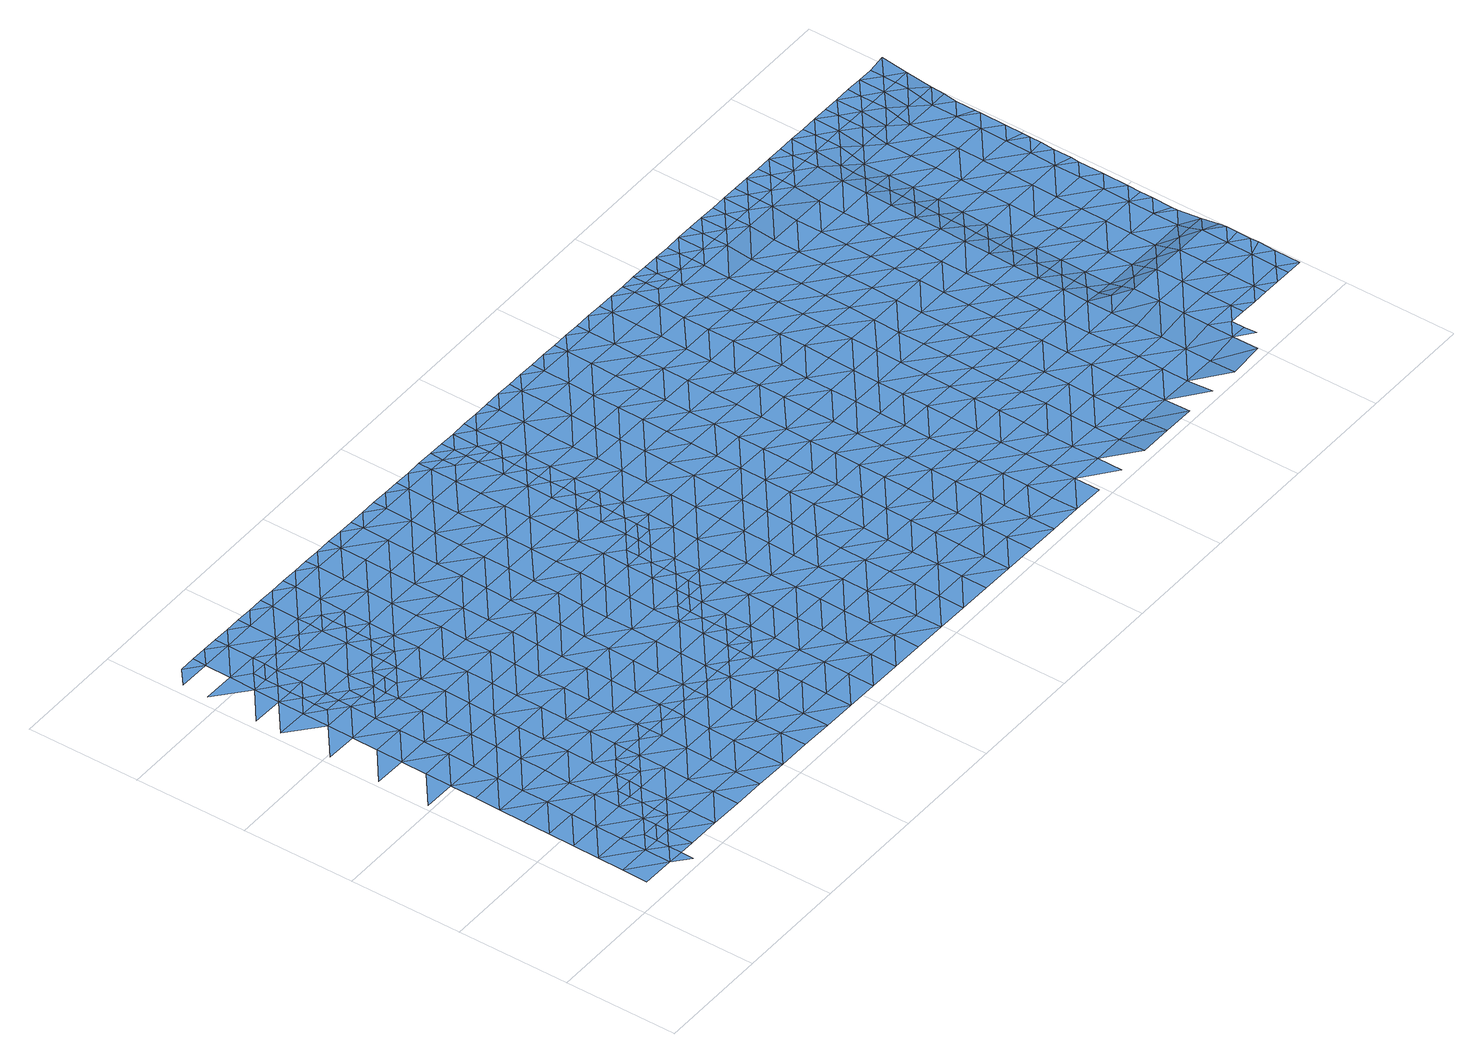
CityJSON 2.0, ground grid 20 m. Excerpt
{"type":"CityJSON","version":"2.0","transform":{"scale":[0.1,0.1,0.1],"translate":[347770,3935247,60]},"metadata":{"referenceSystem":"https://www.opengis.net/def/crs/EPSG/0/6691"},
"CityObjects":{
"waterbody1":{"type":"WaterBody","attributes":{"name":"7","class":"1140","function":"1","WaterBodyRiverFloodingRiskAttribute.description":"4","WaterBodyRiverFloodingRiskAttribute.rankOrg":"3","WaterBodyRiverFloodingRiskAttribute.adminType":"2","WaterBodyRiverFloodingRiskAttribute.scale":"L2"},"geometry":[{"type":"MultiSurface","lod":"1","boundaries":[[[0,1,2]],[[1,3,4]],[[0,3,1]],[[3,5,4]],[[4,6,7]],[[8,9,7]],[[10,3,0]],[[11,10,0]],[[6,4,5]],[[0,12,11]],[[13,14,9]],[[15,5,3]],[[16,15,3]],[[16,3,10]],[[8,13,9]],[[13,17,14]],[[7,6,8]],[[5,18,6]],[[18,5,15]],[[19,20,21]],[[22,23,17]],[[23,20,24]],[[25,18,15]],[[17,13,22]],[[24,17,23]],[[26,27,6]],[[28,29,30]],[[8,27,13]],[[31,21,20]],[[6,18,26]],[[8,6,27]],[[25,32,18]],[[33,22,13]],[[34,31,20]],[[34,20,23]],[[21,31,30]],[[27,33,13]],[[35,36,18]],[[35,18,32]],[[26,18,36]],[[37,28,30]],[[33,38,22]],[[36,39,26]],[[40,41,42]],[[43,27,26]],[[22,44,23]],[[39,43,26]],[[38,44,22]],[[30,31,45]],[[46,42,47]],[[48,33,27]],[[41,28,37]],[[48,27,43]],[[30,45,37]],[[34,23,49]],[[46,47,50]],[[42,51,47]],[[23,44,49]],[[52,41,37]],[[31,34,53]],[[54,50,55]],[[42,41,56]],[[43,57,48]],[[51,58,47]],[[59,44,38]],[[45,31,53]],[[58,60,47]],[[56,41,52]],[[42,56,51]],[[34,49,53]],[[61,37,45]],[[33,48,62]],[[38,33,59]],[[50,47,60]],[[57,63,48]],[[64,55,65]],[[33,62,59]],[[66,67,50]],[[68,45,53]],[[50,60,66]],[[63,69,48]],[[55,50,67]],[[70,51,56]],[[69,71,48]],[[72,73,74]],[[75,65,55]],[[61,45,68]],[[62,48,71]],[[52,37,61]],[[76,55,67]],[[56,52,77]],[[44,59,78]],[[49,44,79]],[[80,70,56]],[[75,55,76]],[[81,72,74]],[[82,59,62]],[[80,56,77]],[[44,78,79]],[[83,68,53]],[[84,52,61]],[[53,49,85]],[[77,52,84]],[[70,80,86]],[[87,65,75]],[[65,88,74]],[[89,82,62]],[[90,81,74]],[[62,71,89]],[[59,82,78]],[[49,79,85]],[[91,61,68]],[[87,88,65]],[[92,77,84]],[[71,93,89]],[[83,53,85]],[[87,75,94]],[[95,79,78]],[[96,92,84]],[[90,74,88]],[[93,97,89]],[[98,95,78]],[[91,68,83]],[[84,61,91]],[[98,78,82]],[[94,99,87]],[[100,90,88]],[[85,79,95]],[[84,101,96]],[[102,88,87]],[[103,89,97]],[[101,84,91]],[[95,104,85]],[[85,105,83]],[[102,87,99]],[[82,89,103]],[[106,98,82]],[[107,91,83]],[[103,106,82]],[[100,88,108]],[[109,110,111]],[[111,96,109]],[[97,112,103]],[[102,113,88]],[[105,85,104]],[[96,101,109]],[[105,107,83]],[[107,101,91]],[[102,99,114]],[[106,115,98]],[[98,116,95]],[[117,110,109]],[[108,88,113]],[[112,118,103]],[[114,119,102]],[[120,109,101]],[[121,117,109]],[[122,108,113]],[[104,95,116]],[[103,123,106]],[[124,120,101]],[[98,115,116]],[[123,103,118]],[[124,101,107]],[[125,113,102]],[[126,102,119]],[[113,127,122]],[[128,115,106]],[[126,125,102]],[[104,116,129]],[[105,104,130]],[[121,109,120]],[[131,126,119]],[[123,118,132]],[[130,104,129]],[[133,106,123]],[[107,134,124]],[[113,125,127]],[[107,105,134]],[[135,121,120]],[[136,121,135]],[[132,137,123]],[[134,105,130]],[[138,136,135]],[[106,133,128]],[[116,139,129]],[[131,140,126]],[[116,115,139]],[[124,141,120]],[[142,138,135]],[[143,138,142]],[[144,127,125]],[[139,115,128]],[[137,145,123]],[[146,143,142]],[[147,130,129]],[[142,148,146]],[[124,134,149]],[[148,140,150]],[[151,126,140]],[[126,152,125]],[[133,123,145]],[[150,146,148]],[[141,124,149]],[[135,120,141]],[[153,129,139]],[[154,134,130]],[[144,125,155]],[[145,137,156]],[[135,157,142]],[[158,159,133]],[[151,140,148]],[[147,154,130]],[[154,149,134]],[[129,153,147]],[[125,152,155]],[[133,145,158]],[[128,133,159]],[[160,135,141]],[[128,161,139]],[[162,148,142]],[[126,151,152]],[[156,163,145]],[[157,135,160]],[[157,162,142]],[[162,151,148]],[[164,155,152]],[[161,128,159]],[[153,139,161]],[[145,165,158]],[[149,154,166]],[[141,149,167]],[[151,168,152]],[[169,164,152]],[[145,163,170]],[[167,149,166]],[[160,141,167]],[[171,170,163]],[[172,157,160]],[[158,173,159]],[[153,161,174]],[[147,153,175]],[[176,151,162]],[[168,169,152]],[[165,145,170]],[[175,153,174]],[[159,173,161]],[[168,151,176]],[[154,177,166]],[[172,160,167]],[[178,162,157]],[[154,147,177]],[[171,179,170]],[[158,165,173]],[[161,180,174]],[[147,175,177]],[[181,157,172]],[[182,176,162]],[[166,183,167]],[[184,169,168]],[[179,185,170]],[[170,186,165]],[[161,173,180]],[[157,181,178]],[[166,177,187]],[[167,188,172]],[[189,184,168]],[[183,166,187]],[[183,188,167]],[[190,185,179]],[[191,174,180]],[[165,192,173]],[[175,174,193]],[[162,178,182]],[[175,194,177]],[[195,189,168]],[[168,176,195]],[[186,170,185]],[[186,192,165]],[[193,174,191]],[[173,192,180]],[[181,172,188]],[[177,194,187]],[[176,182,195]],[[188,196,181]],[[181,197,178]],[[190,198,185]],[[199,191,180]],[[175,193,194]],[[198,200,185]],[[201,182,178]],[[187,202,183]],[[200,203,185]],[[204,189,195]],[[205,199,180]],[[186,185,203]],[[205,180,192]],[[197,181,196]],[[206,193,191]],[[197,201,178]],[[201,195,182]],[[187,194,207]],[[183,208,188]],[[209,210,186]],[[186,210,192]],[[209,186,203]],[[199,206,191]],[[202,187,207]],[[202,208,183]],[[188,208,196]],[[204,195,211]],[[210,212,192]],[[212,213,192]],[[192,213,205]],[[201,214,195]],[[206,215,193]],[[194,193,215]],[[211,195,214]],[[213,216,205]],[[207,194,215]],[[217,218,196]],[[219,201,197]],[[196,208,217]],[[197,196,218]],[[220,211,214]],[[218,219,197]],[[219,214,201]],[[199,205,221]],[[199,222,206]],[[207,215,223]],[[202,207,224]],[[202,225,208]],[[226,220,214]],[[213,227,216]],[[224,207,223]],[[205,216,221]],[[208,225,217]],[[206,228,215]],[[229,226,214]],[[222,228,206]],[[227,230,216]],[[228,223,215]],[[225,202,224]],[[199,221,222]],[[231,230,227]],[[230,232,216]],[[214,219,229]],[[216,232,221]],[[233,224,223]],[[218,217,234]],[[228,233,223]],[[217,225,234]],[[234,235,218]],[[236,226,229]],[[237,238,221]],[[221,238,222]],[[237,221,232]],[[239,229,219]],[[240,228,222]],[[224,241,225]],[[219,218,242]],[[243,236,229]],[[244,240,222]],[[222,238,244]],[[242,218,235]],[[242,239,219]],[[245,224,233]],[[246,234,225]],[[241,246,225]],[[246,235,234]],[[228,247,233]],[[229,239,243]],[[224,245,241]],[[247,228,240]],[[247,248,233]],[[235,249,242]],[[250,243,239]],[[240,251,247]],[[245,252,241]],[[253,239,242]],[[245,233,252]],[[235,246,254]],[[252,233,248]],[[251,255,247]],[[250,239,256]],[[235,254,249]],[[252,257,241]],[[258,248,247]],[[255,251,259]],[[255,258,247]],[[260,254,246]],[[253,242,249]],[[246,241,260]],[[256,239,253]],[[261,262,248]],[[261,248,258]],[[260,241,257]],[[252,248,262]],[[263,256,253]],[[264,265,252]],[[252,265,257]],[[252,262,264]],[[249,254,266]],[[253,249,267]],[[254,260,266]],[[265,268,257]],[[268,269,257]],[[263,253,270]],[[260,257,269]],[[253,267,270]],[[267,249,271]],[[249,266,271]],[[269,272,260]],[[273,263,270]],[[272,274,260]],[[260,274,266]],[[275,267,271]],[[276,271,266]],[[277,276,266]],[[277,266,274]],[[278,275,271]],[[271,276,278]],[[275,278,279]]]}]},
"waterbody2":{"type":"WaterBody","attributes":{"name":"7","class":"1140","function":"1","WaterBodyRiverFloodingRiskAttribute.description":"4","WaterBodyRiverFloodingRiskAttribute.rankOrg":"4","WaterBodyRiverFloodingRiskAttribute.adminType":"2","WaterBodyRiverFloodingRiskAttribute.scale":"L2"},"geometry":[{"type":"MultiSurface","lod":"1","boundaries":[[[280,10,11]],[[25,15,16]],[[281,10,280]],[[16,10,281]],[[25,16,281]],[[32,25,281]],[[281,280,282]],[[281,283,32]],[[283,281,282]],[[35,32,284]],[[32,283,284]],[[36,35,284]],[[285,283,282]],[[284,286,36]],[[57,43,39]],[[39,36,286]],[[287,285,282]],[[283,285,284]],[[57,39,286]],[[285,288,284]],[[284,289,286]],[[286,63,57]],[[290,285,287]],[[286,289,63]],[[284,288,289]],[[291,288,285]],[[290,291,285]],[[69,292,71]],[[69,63,292]],[[63,289,292]],[[291,293,288]],[[93,71,292]],[[293,294,288]],[[289,294,292]],[[289,288,294]],[[97,93,292]],[[295,291,290]],[[292,296,97]],[[297,293,291]],[[296,292,294]],[[298,291,295]],[[112,97,296]],[[297,299,293]],[[291,298,297]],[[294,293,299]],[[294,300,296]],[[118,112,296]],[[301,298,295]],[[302,301,295]],[[298,301,297]],[[294,299,300]],[[118,296,300]],[[297,303,299]],[[301,303,297]],[[132,118,300]],[[300,137,132]],[[302,304,301]],[[299,303,305]],[[300,299,306]],[[307,303,301]],[[306,299,305]],[[137,300,306]],[[301,304,307]],[[156,137,306]],[[303,307,308]],[[305,303,309]],[[305,310,306]],[[309,310,305]],[[304,311,307]],[[156,306,163]],[[303,308,309]],[[310,163,306]],[[312,308,307]],[[313,307,311]],[[314,309,308]],[[171,163,310]],[[312,307,313]],[[314,310,309]],[[310,179,171]],[[314,308,312]],[[315,313,311]],[[316,179,310]],[[314,316,310]],[[317,312,313]],[[315,311,318]],[[315,317,313]],[[190,179,316]],[[314,312,317]],[[319,316,314]],[[317,319,314]],[[198,190,316]],[[318,320,315]],[[321,198,316]],[[319,321,316]],[[320,317,315]],[[320,318,322]],[[323,319,317]],[[321,324,198]],[[200,198,324]],[[203,200,324]],[[323,317,320]],[[325,321,319]],[[209,326,210]],[[326,203,324]],[[209,203,326]],[[327,325,319]],[[327,319,323]],[[326,328,210]],[[322,329,320]],[[212,210,328]],[[212,227,213]],[[330,329,322]],[[227,212,328]],[[324,321,331]],[[323,320,329]],[[331,321,325]],[[331,332,324]],[[332,328,326]],[[333,327,323]],[[326,324,332]],[[334,333,323]],[[334,323,329]],[[227,328,231]],[[327,335,325]],[[336,231,328]],[[332,336,328]],[[325,337,331]],[[329,330,338]],[[335,327,333]],[[335,337,325]],[[331,337,332]],[[336,339,231]],[[230,339,232]],[[230,231,339]],[[334,329,340]],[[341,336,332]],[[329,338,340]],[[337,341,332]],[[237,342,238]],[[342,232,339]],[[237,232,342]],[[343,339,336]],[[334,340,344]],[[333,334,345]],[[251,240,244]],[[244,238,346]],[[238,342,346]],[[334,344,345]],[[335,347,337]],[[343,336,341]],[[338,348,340]],[[335,333,347]],[[251,244,346]],[[349,348,338]],[[347,333,345]],[[340,350,344]],[[339,343,351]],[[342,339,352]],[[342,353,346]],[[259,251,346]],[[348,350,340]],[[341,337,354]],[[344,350,345]],[[339,351,352]],[[337,347,354]],[[353,342,352]],[[345,355,347]],[[341,354,356]],[[343,341,357]],[[259,346,353]],[[357,358,343]],[[359,345,350]],[[341,356,357]],[[349,360,348]],[[351,358,352]],[[351,343,358]],[[361,258,255]],[[362,360,349]],[[361,259,353]],[[255,259,361]],[[354,347,355]],[[345,359,355]],[[348,363,350]],[[364,353,352]],[[360,363,348]],[[365,258,361]],[[363,359,350]],[[261,258,365]],[[262,261,365]],[[366,364,352]],[[354,355,367]],[[356,354,368]],[[356,369,357]],[[352,358,366]],[[353,370,361]],[[264,371,265]],[[372,355,359]],[[264,262,371]],[[368,354,367]],[[368,369,356]],[[262,365,371]],[[370,365,361]],[[267,275,270]],[[371,373,265]],[[357,374,358]],[[375,367,355]],[[268,265,373]],[[270,376,273]],[[369,374,357]],[[370,353,364]],[[269,268,373]],[[359,363,372]],[[373,377,269]],[[270,275,376]],[[358,378,366]],[[370,379,365]],[[360,362,380]],[[381,363,360]],[[272,377,274]],[[272,269,377]],[[382,273,376]],[[374,378,358]],[[355,372,375]],[[275,279,376]],[[371,383,373]],[[371,365,383]],[[384,276,277]],[[368,367,385]],[[384,274,377]],[[277,274,384]],[[386,372,363]],[[364,366,378]],[[383,365,379]],[[360,380,381]],[[381,387,363]],[[388,370,364]],[[367,375,385]],[[368,389,369]],[[373,390,377]],[[382,376,391]],[[392,279,278]],[[376,279,391]],[[278,276,392]],[[393,375,372]],[[388,379,370]],[[276,384,392]],[[394,364,378]],[[368,385,395]],[[369,396,374]],[[377,397,384]],[[373,383,390]],[[390,397,377]],[[386,363,387]],[[388,364,394]],[[391,279,398]],[[368,395,389]],[[380,399,381]],[[279,392,398]],[[375,400,385]],[[374,401,378]],[[397,402,384]],[[384,403,392]],[[393,400,375]],[[404,391,398]],[[372,386,393]],[[369,389,396]],[[381,405,387]],[[402,403,384]],[[403,398,392]],[[406,379,388]],[[383,379,407]],[[383,408,390]],[[399,405,381]],[[409,404,398]],[[380,410,399]],[[401,374,396]],[[387,405,386]],[[411,388,394]],[[407,379,406]],[[395,412,389]],[[395,385,412]],[[394,378,411]],[[390,413,397]],[[412,385,400]],[[411,378,401]],[[389,414,396]],[[388,415,406]],[[383,407,408]],[[409,398,416]],[[397,417,402]],[[393,386,418]],[[398,403,416]],[[410,419,399]],[[396,420,401]],[[386,405,418]],[[415,388,411]],[[406,421,407]],[[389,412,414]],[[414,420,396]],[[390,408,413]],[[400,393,422]],[[423,409,416]],[[399,424,405]],[[422,393,418]],[[419,424,399]],[[425,411,401]],[[403,402,417]],[[397,413,417]],[[406,415,421]],[[421,426,407]],[[407,427,408]],[[417,428,403]],[[403,429,416]],[[430,425,401]],[[424,431,405]],[[430,401,420]],[[405,432,418]],[[433,415,411]],[[400,422,434]],[[412,400,435]],[[412,436,414]],[[423,416,437]],[[408,438,413]],[[435,400,434]],[[425,433,411]],[[427,407,426]],[[427,438,408]],[[439,421,415]],[[414,440,420]],[[441,417,413]],[[403,428,429]],[[432,405,431]],[[437,416,429]],[[432,442,418]],[[419,443,424]],[[412,435,436]],[[438,441,413]],[[422,418,442]],[[422,444,434]],[[421,439,426]],[[420,445,430]],[[446,428,417]],[[447,437,429]],[[440,445,420]],[[414,436,440]],[[424,448,431]],[[446,429,428]],[[415,433,439]],[[426,449,427]],[[439,449,426]],[[444,422,442]],[[435,434,444]],[[425,430,445]],[[435,450,436]],[[424,443,451]],[[452,438,427]],[[446,417,441]],[[447,429,453]],[[449,452,427]],[[446,454,429]],[[424,451,448]],[[433,425,455]],[[436,456,440]],[[457,441,438]],[[432,431,458]],[[455,425,445]],[[433,459,439]],[[435,444,450]],[[453,429,454]],[[442,432,458]],[[431,448,458]],[[443,460,451]],[[440,461,445]],[[459,433,455]],[[436,450,456]],[[456,461,440]],[[462,446,441]],[[463,460,443]],[[438,452,457]],[[444,442,464]],[[465,453,454]],[[451,460,448]],[[449,439,466]],[[445,467,455]],[[442,458,464]],[[468,441,457]],[[469,454,446]],[[439,459,466]],[[450,444,470]],[[448,471,458]],[[470,444,464]],[[450,472,456]],[[467,445,461]],[[462,441,468]],[[465,454,473]],[[467,474,455]],[[455,475,459]],[[449,466,476]],[[452,449,477]],[[478,464,458]],[[456,479,461]],[[477,480,452]],[[448,460,471]],[[469,446,462]],[[450,470,472]],[[472,479,456]],[[449,476,477]],[[457,480,468]],[[459,481,466]],[[457,452,480]],[[473,454,469]],[[482,470,464]],[[478,458,471]],[[483,462,468]],[[455,474,475]],[[461,484,467]],[[485,471,460]],[[486,473,469]],[[487,484,461]],[[476,466,481]],[[488,485,460]],[[464,478,482]],[[482,489,470]],[[459,475,481]],[[476,490,477]],[[461,479,487]],[[483,468,480]],[[467,491,474]],[[462,492,469]],[[493,478,471]],[[472,470,489]],[[484,491,467]],[[474,491,475]],[[472,494,479]],[[477,495,480]],[[486,469,496]],[[492,462,483]],[[476,481,490]],[[478,497,482]],[[471,485,493]],[[472,489,498]],[[479,499,487]],[[477,490,495]],[[496,469,500]],[[469,492,500]],[[494,472,498]],[[494,499,479]],[[497,478,493]],[[501,489,482]],[[481,475,502]],[[503,484,487]],[[483,480,504]],[[475,491,502]],[[480,495,504]],[[504,505,483]],[[506,496,500]],[[485,507,493]],[[499,503,487]],[[490,481,508]],[[509,491,484]],[[492,483,505]],[[482,497,510]],[[481,502,508]],[[490,511,495]],[[501,482,510]],[[492,512,500]],[[513,497,493]],[[498,514,494]],[[485,515,507]],[[491,509,502]],[[516,512,492]],[[498,489,514]],[[506,500,517]],[[516,492,505]],[[490,508,518]],[[495,519,504]],[[514,489,501]],[[520,510,497]],[[494,521,499]],[[493,507,522]],[[484,503,509]],[[523,508,502]],[[490,518,511]],[[513,493,522]],[[517,500,512]],[[504,524,505]],[[513,520,497]],[[515,525,507]],[[510,520,501]],[[526,523,502]],[[499,527,503]],[[528,518,508]],[[494,514,521]],[[495,511,519]],[[502,509,526]],[[529,517,512]],[[507,530,522]],[[531,512,516]],[[520,532,501]],[[518,528,511]],[[499,521,527]],[[504,519,524]],[[516,505,531]],[[514,501,532]],[[528,508,523]],[[514,533,521]],[[507,525,530]],[[534,519,511]],[[531,505,524]],[[503,527,535]],[[529,512,536]],[[509,503,537]],[[528,534,511]],[[531,538,512]],[[539,520,513]],[[521,540,527]],[[522,530,541]],[[542,524,519]],[[513,522,543]],[[503,535,537]],[[514,532,533]],[[526,509,544]],[[543,522,541]],[[536,512,538]],[[543,539,513]],[[539,532,520]],[[525,545,530]],[[544,509,537]],[[523,526,544]],[[527,546,535]],[[547,531,524]],[[521,533,540]],[[542,519,534]],[[548,533,532]],[[549,536,538]],[[530,550,541]],[[551,538,531]],[[528,523,552]],[[545,550,530]],[[539,548,532]],[[552,523,544]],[[528,553,534]],[[527,540,546]],[[547,524,542]],[[535,554,537]],[[555,551,531]],[[556,549,538]],[[541,557,543]],[[533,558,540]],[[556,538,551]],[[535,546,559]],[[555,531,547]],[[537,560,544]],[[528,552,553]],[[557,541,550]],[[549,556,561]],[[554,535,559]],[[560,552,544]],[[540,562,546]],[[542,534,563]],[[564,547,542]],[[543,565,539]],[[533,548,558]],[[534,553,563]],[[566,565,543]],[[565,548,539]],[[567,551,555]],[[560,537,554]],[[562,540,558]],[[546,568,559]],[[543,557,566]],[[569,555,547]],[[560,570,552]],[[542,563,564]],[[571,567,555]],[[553,552,570]],[[572,573,550]],[[568,546,562]],[[548,574,558]],[[553,575,563]],[[573,576,550]],[[547,564,569]],[[557,576,566]],[[554,559,577]],[[557,550,576]],[[577,559,568]],[[555,578,571]],[[548,565,579]],[[563,580,564]],[[553,570,575]],[[555,569,578]],[[574,548,579]],[[562,558,574]],[[566,581,565]],[[582,583,554]],[[583,570,560]],[[562,584,568]],[[585,569,564]],[[582,554,577]],[[560,554,583]],[[563,575,580]],[[586,571,578]],[[565,587,579]],[[568,588,577]],[[566,576,581]],[[581,587,565]],[[562,574,584]],[[585,564,580]],[[589,578,569]],[[583,590,570]],[[591,586,578]],[[592,582,577]],[[575,570,590]],[[593,594,573]],[[588,568,584]],[[573,595,576]],[[596,589,569]],[[575,597,580]],[[596,569,585]],[[594,595,573]],[[595,581,576]],[[598,583,582]],[[579,587,599]],[[574,579,600]],[[580,601,585]],[[577,588,592]],[[575,590,597]],[[591,578,589]],[[602,587,581]],[[584,574,600]],[[598,590,583]],[[579,599,600]],[[584,603,588]],[[595,602,581]],[[604,582,592]],[[585,605,596]],[[580,597,601]],[[606,599,587]],[[607,591,589]],[[593,608,594]],[[598,582,604]],[[588,609,592]],[[602,606,587]],[[584,600,603]],[[603,609,588]],[[605,585,601]],[[598,610,590]],[[611,595,594]],[[605,612,596]],[[589,613,607]],[[597,590,610]],[[592,614,604]],[[597,615,601]],[[589,596,616]],[[617,602,595]],[[594,608,611]],[[618,598,604]],[[589,616,613]],[[599,606,619]],[[600,599,620]],[[601,621,605]],[[592,609,614]],[[614,622,604]],[[596,612,616]],[[597,610,615]],[[623,606,602]],[[618,610,598]],[[599,619,620]],[[603,624,609]],[[595,611,625]],[[603,600,624]],[[601,615,621]],[[617,595,625]],[[605,626,612]],[[623,619,606]],[[627,613,616]],[[624,600,620]],[[618,604,622]],[[609,628,614]],[[629,626,605]],[[630,631,611]],[[632,616,612]],[[631,633,611]],[[611,633,625]],[[605,621,629]],[[619,634,620]],[[616,635,627]],[[602,617,623]],[[615,610,636]],[[626,632,612]],[[623,637,619]],[[636,610,618]],[[615,638,621]],[[609,624,628]],[[639,624,620]],[[640,639,620]],[[633,641,625]],[[619,637,634]],[[640,620,634]],[[625,641,617]],[[622,614,642]],[[642,614,628]],[[643,618,622]],[[616,632,635]],[[621,644,629]],[[615,636,638]],[[645,646,624]],[[645,624,639]],[[647,641,633]],[[643,636,618]],[[628,624,646]],[[641,648,617]],[[649,622,642]],[[617,650,623]],[[651,634,637]],[[652,626,629]],[[621,638,644]],[[653,635,632]],[[654,655,628]],[[628,646,654]],[[656,638,636]],[[642,628,655]],[[652,632,626]],[[622,649,643]],[[623,657,637]],[[658,629,644]],[[643,656,636]],[[659,649,642]],[[647,660,641]],[[650,617,648]],[[661,653,632]],[[662,659,642]],[[651,637,663]],[[642,655,662]],[[638,664,644]],[[629,658,652]],[[660,665,641]],[[637,657,663]],[[666,667,649]],[[649,667,643]],[[641,665,648]],[[623,650,657]],[[649,659,666]],[[632,668,661]],[[664,638,656]],[[668,632,652]],[[664,669,644]],[[667,670,643]],[[671,656,643]],[[644,672,658]],[[673,650,648]],[[670,671,643]],[[669,672,644]],[[674,663,657]],[[675,652,658]],[[665,660,676]],[[677,664,656]],[[678,661,668]],[[673,648,665]],[[679,677,656]],[[680,657,650]],[[656,671,679]],[[672,675,658]],[[675,668,652]],[[657,681,674]],[[676,682,665]],[[683,650,673]],[[684,685,664]],[[664,685,669]],[[664,677,684]],[[678,668,686]],[[680,650,683]],[[685,687,669]],[[657,680,681]],[[688,673,665]],[[687,689,669]],[[669,689,672]],[[690,668,675]],[[686,668,690]],[[688,683,673]],[[665,682,691]],[[692,693,672]],[[672,693,675]],[[694,681,680]],[[672,689,692]],[[691,682,695]],[[696,680,683]],[[697,686,690]],[[665,691,688]],[[698,699,675]],[[698,675,693]],[[690,675,699]],[[695,700,691]],[[690,701,697]],[[694,680,702]],[[696,683,688]],[[691,703,688]],[[690,699,701]],[[704,680,696]],[[691,700,703]],[[702,680,704]],[[705,696,688]],[[703,706,688]],[[706,705,688]],[[699,707,701]],[[699,708,707]],[[709,702,704]],[[710,704,696]],[[711,710,696]],[[711,696,705]],[[712,701,707]],[[708,713,707]],[[714,709,704]],[[704,710,715]],[[707,716,712]],[[714,704,715]],[[716,707,713]],[[717,718,713]],[[716,713,718]],[[719,716,718]],[[717,720,718]],[[718,721,719]],[[720,721,718]],[[722,721,720]],[[723,722,720]],[[724,721,722]],[[723,725,722]],[[722,726,724]],[[726,722,725]],[[727,726,725]],[[728,727,725]],[[729,726,727]],[[728,730,727]],[[727,731,729]],[[730,731,727]]]}]},
"waterbody3":{"type":"WaterBody","attributes":{"name":"7","class":"1140","function":"1","WaterBodyRiverFloodingRiskAttribute.description":"4","WaterBodyRiverFloodingRiskAttribute.rankOrg":"2","WaterBodyRiverFloodingRiskAttribute.adminType":"2","WaterBodyRiverFloodingRiskAttribute.scale":"L2"},"geometry":[{"type":"MultiSurface","lod":"1","boundaries":[[[66,60,732]],[[51,70,58]],[[58,70,733]],[[70,86,733]],[[86,80,734]],[[86,734,735]],[[735,734,110]],[[735,110,736]],[[737,735,736]],[[138,737,736]],[[143,737,138]],[[738,737,146]],[[739,737,738]],[[737,739,740]],[[740,739,741]],[[94,76,741]],[[99,94,741]],[[146,737,143]],[[114,99,739]],[[136,736,121]],[[92,96,111]],[[734,77,92]],[[80,77,734]],[[60,58,733]],[[99,741,739]],[[741,67,732]],[[67,66,732]],[[733,735,740]],[[740,732,733]],[[60,733,732]],[[76,67,741]],[[94,75,76]],[[140,131,738]],[[131,119,738]],[[119,114,739]],[[741,732,740]],[[735,737,740]],[[738,119,739]],[[146,150,738]],[[150,140,738]],[[138,736,136]],[[117,736,110]],[[111,110,734]],[[733,86,735]],[[92,111,734]],[[117,121,736]]]}]},
"waterbody4":{"type":"WaterBody","attributes":{"name":"7","class":"1140","function":"1","WaterBodyRiverFloodingRiskAttribute.description":"4","WaterBodyRiverFloodingRiskAttribute.rankOrg":"3","WaterBodyRiverFloodingRiskAttribute.adminType":"2","WaterBodyRiverFloodingRiskAttribute.scale":"L2"},"geometry":[{"type":"MultiSurface","lod":"1","boundaries":[[[742,743,744]],[[745,591,607]],[[586,591,746]],[[747,746,591]],[[571,586,746]],[[748,571,746]],[[567,571,749]],[[556,567,749]],[[567,556,551]],[[750,686,697]],[[661,678,751]],[[752,661,751]],[[751,686,753]],[[678,686,751]],[[729,731,754]],[[755,721,756]],[[697,701,750]],[[712,716,757]],[[716,758,757]],[[758,716,759]],[[758,760,757]],[[761,762,750]],[[762,753,750]],[[763,764,752]],[[763,742,764]],[[765,758,759]],[[766,749,748]],[[766,561,749]],[[759,716,719]],[[701,712,757]],[[760,761,757]],[[701,757,761]],[[701,761,750]],[[750,753,686]],[[751,753,767]],[[752,764,661]],[[759,755,765]],[[721,755,759]],[[719,721,759]],[[635,764,742]],[[635,742,744]],[[729,754,726]],[[724,726,756]],[[724,756,721]],[[745,747,591]],[[747,768,746]],[[768,748,746]],[[607,613,745]],[[613,627,744]],[[627,635,744]],[[635,653,764]],[[653,661,764]],[[767,752,751]],[[556,749,561]],[[748,749,571]],[[769,770,754]],[[726,770,756]],[[743,771,744]],[[771,772,745]],[[772,747,745]],[[731,773,754]],[[773,769,754]],[[774,756,770]],[[774,755,756]],[[771,613,744]],[[770,726,754]],[[745,613,771]]]}]},
"waterbody5":{"type":"WaterBody","attributes":{"name":"7","class":"1140","function":"1","WaterBodyRiverFloodingRiskAttribute.description":"4","WaterBodyRiverFloodingRiskAttribute.rankOrg":"3","WaterBodyRiverFloodingRiskAttribute.adminType":"2","WaterBodyRiverFloodingRiskAttribute.scale":"L2"},"geometry":[{"type":"MultiSurface","lod":"1","boundaries":[[[775,776,777]],[[777,776,778]],[[778,776,779]],[[780,779,776]],[[779,780,781]],[[780,782,781]],[[783,782,780]],[[783,784,782]],[[785,780,786]],[[787,788,789]],[[788,787,790]],[[791,790,787]],[[792,790,791]],[[790,792,793]],[[792,794,793]],[[793,730,728]],[[728,725,793]],[[793,725,795]],[[725,723,795]],[[723,720,795]],[[795,720,796]],[[796,720,717]],[[717,713,796]],[[634,651,640]],[[640,651,797]],[[797,639,640]],[[798,639,797]],[[645,639,798]],[[654,646,799]],[[646,798,799]],[[800,799,798]],[[801,799,800]],[[801,802,799]],[[801,803,802]],[[804,803,801]],[[804,805,803]],[[806,805,804]],[[805,806,807]],[[808,807,806]],[[808,806,809]],[[810,809,806]],[[777,805,807]],[[805,777,811]],[[812,806,804]],[[813,806,812]],[[814,813,812]],[[815,814,812]],[[812,800,815]],[[800,812,804]],[[811,803,805]],[[803,811,816]],[[811,817,816]],[[811,778,817]],[[778,818,817]],[[817,818,819]],[[819,818,820]],[[821,820,818]],[[820,821,822]],[[822,821,823]],[[823,821,824]],[[821,781,824]],[[781,788,824]],[[825,824,788]],[[826,824,825]],[[796,826,825]],[[796,827,826]],[[828,826,827]],[[823,826,828]],[[827,693,828]],[[698,693,827]],[[708,699,827]],[[713,708,827]],[[796,713,827]],[[795,796,825]],[[795,825,790]],[[793,794,730]],[[790,793,795]],[[788,790,825]],[[782,789,788]],[[782,784,789]],[[783,780,785]],[[782,788,781]],[[821,779,781]],[[776,786,780]],[[778,779,818]],[[777,778,811]],[[807,775,777]],[[829,775,807]],[[775,829,830]],[[831,786,776]],[[807,808,829]],[[810,806,813]],[[814,832,813]],[[714,832,814]],[[709,714,814]],[[814,702,709]],[[815,702,814]],[[815,800,833]],[[663,674,833]],[[651,663,797]],[[666,816,667]],[[816,834,667]],[[819,677,679]],[[684,677,820]],[[684,820,685]],[[687,685,822]],[[687,822,689]],[[689,822,828]],[[692,689,828]],[[698,827,699]],[[692,828,693]],[[824,826,823]],[[828,822,823]],[[820,822,685]],[[779,821,818]],[[677,819,820]],[[817,819,834]],[[816,817,834]],[[803,816,802]],[[655,799,802]],[[804,801,800]],[[800,798,833]],[[655,654,799]],[[646,645,798]],[[798,797,833]],[[797,663,833]],[[679,671,819]],[[671,834,819]],[[834,671,670]],[[670,667,834]],[[662,655,802]],[[674,681,833]],[[681,815,833]],[[681,694,815]],[[694,702,815]],[[835,813,832]],[[813,835,810]],[[802,659,662]],[[659,802,816]],[[666,659,816]],[[776,830,831]],[[776,775,830]]]}]}
},
"vertices":[
[112,35,13],[56,82,13],[55,36,13],[113,81,13],[57,128,13],[113,127,13],[114,173,13],[57,174,13],[115,219,13],[58,220,13],[140,57,13],[140,34,13],[140,11,13],[116,266,13],[59,267,13],[141,103,13],[141,80,13],[60,313,13],[170,126,13],[5,406,13],[61,405,13],[62,451,13],[116,312,13],[117,358,13],[61,359,13],[170,103,13],[171,172,13],[172,218,13],[64,544,13],[6,499,13],[63,498,13],[119,451,13],[198,102,13],[172,265,13],[118,404,13],[198,126,13],[199,149,13],[120,543,13],[173,311,13],[199,172,13],[8,591,14],[65,590,13],[65,636,13],[199,195,13],[174,357,13],[120,497,13],[9,684,14],[66,683,13],[228,218,13],[175,403,13],[67,729,13],[94,659,13],[121,589,13],[176,450,13],[10,730,14],[68,775,13],[122,635,13],[228,194,13],[94,682,13],[230,310,13],[95,705,13],[177,542,13],[229,264,13],[256,194,13],[12,822,14],[69,821,14],[95,728,13],[96,751,13],[176,496,13],[257,217,13],[122,658,13],[257,240,13],[41,891,14],[13,868,14],[69,867,14],[96,798,14],[96,775,13],[150,612,13],[231,356,13],[231,402,13],[150,635,13],[70,891,14],[286,309,13],[233,495,13],[178,588,13],[232,449,13],[151,658,13],[125,820,14],[126,866,14],[286,263,13],[98,890,14],[234,541,13],[178,611,13],[285,240,13],[125,797,14],[288,401,13],[207,611,13],[314,239,13],[287,355,13],[153,797,14],[126,890,14],[235,587,13],[182,819,14],[342,262,13],[289,448,13],[290,494,13],[343,308,13],[290,540,13],[155,889,14],[235,633,13],[207,657,13],[207,634,13],[342,239,13],[183,866,14],[181,796,14],[344,354,13],[345,400,13],[236,657,13],[370,238,13],[210,796,14],[292,632,13],[264,656,13],[183,889,14],[399,261,13],[291,586,13],[239,865,14],[238,818,14],[211,888,14],[401,353,13],[345,447,13],[346,493,13],[238,795,14],[399,238,13],[400,307,13],[347,539,14],[293,679,13],[264,679,13],[427,237,13],[265,702,13],[401,399,13],[266,795,14],[349,632,14],[294,725,13],[265,725,13],[240,888,14],[456,260,13],[266,749,13],[403,492,13],[294,771,13],[348,585,14],[266,772,13],[295,817,14],[296,864,14],[402,446,13],[404,538,14],[268,887,14],[455,237,13],[350,724,14],[456,306,13],[457,352,13],[349,678,14],[458,399,13],[351,770,14],[484,236,13],[296,887,14],[513,305,13],[404,584,14],[405,631,14],[353,863,14],[325,886,14],[512,259,13],[512,236,13],[406,677,14],[514,351,13],[459,445,13],[460,491,13],[352,816,14],[460,537,14],[408,769,14],[540,235,13],[515,398,13],[407,723,14],[408,815,14],[462,630,14],[353,886,14],[569,258,13],[570,304,13],[461,583,14],[463,676,14],[381,885,14],[569,235,13],[515,444,13],[571,350,13],[516,490,13],[517,536,14],[409,862,14],[464,722,14],[464,768,14],[597,234,13],[572,443,13],[597,257,13],[465,814,14],[519,629,14],[598,281,13],[410,885,14],[571,397,13],[573,489,13],[518,582,14],[519,675,14],[598,304,13],[598,327,13],[438,884,14],[599,350,13],[599,373,13],[466,861,14],[574,535,14],[628,396,13],[520,721,14],[521,767,14],[522,813,14],[466,884,14],[629,442,13],[630,488,13],[574,581,14],[575,628,14],[576,674,14],[495,883,14],[628,373,13],[630,534,14],[523,860,14],[656,395,13],[656,372,13],[657,418,13],[631,580,14],[577,720,14],[578,766,14],[523,883,14],[657,441,13],[657,464,13],[579,859,14],[658,511,14],[633,673,14],[578,813,14],[551,882,14],[658,488,13],[632,627,14],[633,719,14],[687,533,14],[688,580,14],[635,812,14],[580,882,14],[687,510,14],[689,626,14],[636,858,14],[634,765,14],[715,533,14],[608,881,14],[689,672,14],[716,556,14],[715,510,14],[690,718,14],[716,579,14],[717,602,14],[636,881,14],[717,625,14],[717,648,14],[691,764,14],[664,834,14],[718,671,14],[718,695,14],[664,857,14],[692,811,14],[718,718,14],[665,880,14],[719,741,14],[692,834,14],[720,787,14],[719,764,14],[720,810,14],[720,833,14],
[168,34,13],[169,80,13],[225,33,13],[226,79,13],[227,125,13],[283,78,13],[227,171,13],[282,32,13],[283,124,13],[284,170,13],[338,31,13],[339,77,13],[285,217,13],[340,123,13],[341,169,13],[395,30,13],[342,216,13],[397,122,13],[396,76,13],[397,168,13],[398,215,13],[452,75,13],[452,29,13],[453,121,13],[508,28,13],[454,167,13],[455,214,13],[509,74,13],[510,120,13],[511,166,13],[512,213,13],[565,27,13],[567,119,13],[566,73,13],[567,165,13],[622,72,13],[568,212,13],[623,118,13],[622,26,13],[624,165,13],[679,71,13],[625,211,13],[678,25,13],[680,117,13],[626,257,13],[681,210,13],[626,303,13],[681,164,13],[627,349,13],[736,70,13],[735,24,13],[682,256,13],[683,302,13],[737,163,13],[737,116,13],[738,209,13],[684,348,13],[739,255,13],[792,23,13],[685,395,13],[792,69,13],[740,301,13],[685,441,13],[740,347,13],[793,115,13],[794,162,13],[686,487,13],[795,208,13],[849,68,13],[848,22,13],[850,114,13],[741,394,13],[742,440,13],[743,486,13],[796,254,13],[851,207,13],[796,300,13],[797,347,13],[798,393,13],[851,161,13],[906,67,13],[744,532,14],[905,21,13],[907,113,13],[800,485,13],[744,579,14],[799,439,13],[852,253,13],[853,299,13],[854,346,13],[800,531,14],[745,625,14],[907,160,13],[746,671,14],[855,392,13],[908,206,13],[693,857,14],[747,717,14],[855,438,13],[801,578,14],[962,20,13],[962,66,13],[693,880,14],[802,624,14],[748,763,14],[909,252,13],[964,159,13],[963,113,13],[857,530,14],[910,345,13],[803,670,14],[721,879,14],[748,810,14],[965,205,13],[856,484,13],[910,298,13],[911,391,13],[803,716,14],[749,856,14],[1019,65,13],[966,251,13],[912,437,13],[804,762,14],[805,809,15],[750,879,14],[1020,112,13],[858,577,14],[859,623,14],[859,669,14],[778,878,14],[1018,19,13],[913,483,13],[966,297,13],[860,715,14],[967,344,13],[914,529,13],[806,855,15],[861,761,14],[1021,158,13],[1075,18,14],[968,390,13],[914,576,14],[1021,204,13],[806,878,15],[1076,64,13],[969,482,13],[915,622,14],[916,668,14],[862,808,15],[862,854,15],[969,436,13],[1076,111,13],[1077,157,13],[970,528,13],[1022,250,13],[1023,296,13],[1024,343,13],[835,878,15],[917,714,14],[971,575,14],[1025,389,13],[918,761,14],[1078,203,13],[1132,17,14],[1079,249,13],[1025,435,13],[918,807,15],[863,877,15],[1133,110,13],[972,621,14],[1080,295,13],[1132,63,13],[973,667,14],[891,877,15],[919,853,15],[1026,481,13],[1080,342,13],[973,713,14],[1134,156,13],[1027,528,13],[1189,62,13],[1081,388,13],[975,806,15],[1188,16,14],[1135,202,13],[920,876,15],[1028,574,14],[1082,434,13],[974,760,14],[976,852,15],[1136,248,13],[1190,109,13],[1136,294,13],[948,876,15],[1083,480,13],[1084,527,13],[1028,620,14],[1029,666,14],[1191,155,13],[1137,341,13],[1030,712,14],[1084,573,14],[1191,201,13],[1031,759,14],[1139,433,13],[1246,61,13],[976,875,15],[1138,387,13],[1245,15,14],[1192,247,13],[1085,619,14],[1139,479,13],[1032,805,15],[1246,108,13],[1194,340,13],[1086,665,14],[1005,875,15],[1247,154,13],[1193,294,13],[1195,386,13],[1032,851,15],[1249,246,13],[1140,526,13],[1195,432,13],[1087,711,14],[1088,758,14],[1033,874,15],[1302,61,12],[1141,572,14],[1196,478,13],[1248,200,13],[1143,664,14],[1089,850,15],[1304,153,12],[1250,293,13],[1302,14,14],[1088,804,15],[1061,874,15],[1142,618,14],[1143,710,14],[1305,199,12],[1250,339,13],[1303,107,12],[1198,571,14],[1144,757,14],[1358,13,15],[1197,525,13],[1251,385,13],[1198,617,14],[1089,873,15],[1359,60,12],[1145,803,15],[1305,245,12],[1306,292,11],[1199,663,14],[1252,431,13],[1118,873,15],[1253,477,13],[1146,849,15],[1361,198,12],[1307,338,11],[1360,106,12],[1200,709,14],[1361,152,12],[1254,524,13],[1415,12,15],[1308,384,11],[1201,756,14],[1362,244,12],[1146,872,15],[1416,59,12],[1174,826,15],[1254,570,14],[1255,616,14],[1309,476,11],[1202,802,15],[1174,849,15],[1416,105,12],[1363,291,11],[1309,430,11],[1310,523,11],[1174,872,15],[1364,337,11],[1256,662,14],[1257,709,14],[1418,197,12],[1417,151,12],[1202,825,15],[1364,383,11],[1257,755,14],[1311,569,12],[1230,825,15],[1472,11,15],[1472,58,12],[1420,290,11],[1312,615,12],[1473,104,12],[1365,429,11],[1258,801,15],[1419,243,12],[1313,661,12],[1474,150,12],[1366,476,11],[1367,522,11],[1420,336,11],[1313,708,12],[1259,824,15],[1475,196,12],[1421,382,11],[1315,800,16],[1368,568,12],[1287,824,15],[1422,428,11],[1528,10,15],[1529,57,12],[1530,103,12],[1314,754,12],[1368,614,12],[1424,521,11],[1475,242,12],[1476,289,11],[1369,660,12],[1531,149,12],[1477,335,11],[1423,475,11],[1370,707,12],[1531,195,12],[1315,823,16],[1585,9,22],[1478,381,11],[1424,567,12],[1586,56,21],[1371,753,12],[1344,823,16],[1479,427,11],[1425,613,12],[1372,799,16],[1587,148,21],[1480,520,11],[1532,242,12],[1533,288,11],[1426,659,12],[1479,474,11],[1588,194,21],[1534,334,11],[1586,102,21],[1427,752,12],[1372,822,16],[1534,380,11],[1427,706,12],[1614,32,22],[1614,55,21],[1428,798,16],[1614,78,21],[1561,264,16],[1400,822,16],[1481,566,12],[1589,241,21],[1482,612,12],[1562,310,9],[1561,287,9],[1643,101,21],[1535,426,11],[1537,519,11],[1483,658,12],[1562,333,9],[1562,357,9],[1643,78,21],[1644,147,21],[1536,473,11],[1645,193,21],[1589,264,14],[1484,751,12],[1429,821,16],[1563,380,9],[1563,403,9],[1538,565,12],[1645,240,21],[1483,705,12],[1564,449,9],[1671,77,21],[1457,821,16],[1564,426,9],[1617,263,14],[1538,611,12],[1700,100,21],[1564,472,9],[1565,495,9],[1485,797,16],[1539,657,12],[1565,518,9],[1566,541,10],[1540,704,12],[1700,146,21],[1646,263,14],[1541,750,12],[1699,77,21],[1566,588,10],[1485,820,16],[1566,565,10],[1702,239,21],[1674,262,14],[1728,76,21],[1701,192,21],[1567,611,10],[1567,634,10],[1514,820,16],[1568,657,10],[1757,145,21],[1568,680,10],[1542,796,16],[1756,99,21],[1568,703,10],[1569,726,10],[1702,262,14],[1756,76,21],[1758,191,21],[1542,819,16],[1569,749,10],[1569,773,12],[1784,75,21],[1570,819,16],[1731,261,14],[1785,122,21],[1759,238,21],[1786,168,21],[1786,153,21],[1598,795,17],[1598,772,12],[1759,261,14],[1787,214,21],[1786,193,21],[1599,818,17],[1626,772,12],[1787,260,14],[1787,227,19],[1627,818,17],[1654,771,12],[1655,794,17],[1655,817,17],[1683,771,12],[1684,817,17],[1712,793,17],[1711,770,12],[1712,816,17],[1739,770,12],[1740,816,17],[1768,792,17],[1768,769,12],[1769,815,17],[1796,769,12],[1797,815,17],
[124,728,13],[123,682,13],[179,634,13],[179,681,13],[236,680,13],[237,726,13],[238,772,13],[181,773,13],[180,727,13],[124,774,13],
[1401,868,16],[1373,868,16],[1372,845,16],[1316,846,16],[1259,847,15],[1288,870,15],[1231,871,15],[1202,848,15],[1542,842,16],[1486,843,16],[1458,867,16],[1514,866,16],[1769,838,17],[1684,863,17],[1712,839,17],[1599,841,17],[1628,864,17],[1656,840,17],[1599,864,17],[1571,865,17],[1543,865,16],[1429,867,16],[1429,844,16],[1656,864,17],[1203,871,15],[1486,866,16],[1259,870,15],[1769,862,17],[1741,862,17],[1344,869,16],[1316,869,16],[1798,861,23],[1713,863,17],
[1763,469,7],[1763,515,7],[1706,470,7],[1707,516,7],[1708,562,8],[1764,561,8],[1708,608,8],[1765,607,8],[1793,584,8],[1793,597,8],[1793,562,8],[1792,538,7],[1795,676,8],[1766,654,8],[1794,630,8],[1767,700,8],[1795,686,8],[1795,722,8],[1767,746,8],[1796,745,10],[1711,747,8],[1654,748,8],[1590,287,7],[1590,333,7],[1591,379,7],[1647,332,7],[1648,378,7],[1592,425,7],[1649,424,7],[1704,377,7],[1705,423,7],[1761,376,7],[1762,423,7],[1790,399,7],[1789,375,7],[1789,353,7],[1649,471,7],[1704,331,7],[1760,330,7],[1760,284,7],[1703,285,7],[1593,472,7],[1650,517,7],[1651,563,8],[1594,564,8],[1595,610,8],[1652,609,8],[1596,657,8],[1653,656,8],[1709,655,8],[1710,701,8],[1653,702,8],[1597,749,8],[1597,703,8],[1791,445,7],[1791,491,7],[1792,506,7],[1788,306,7],[1646,286,7],[1593,518,7],[1788,316,7]
]}
